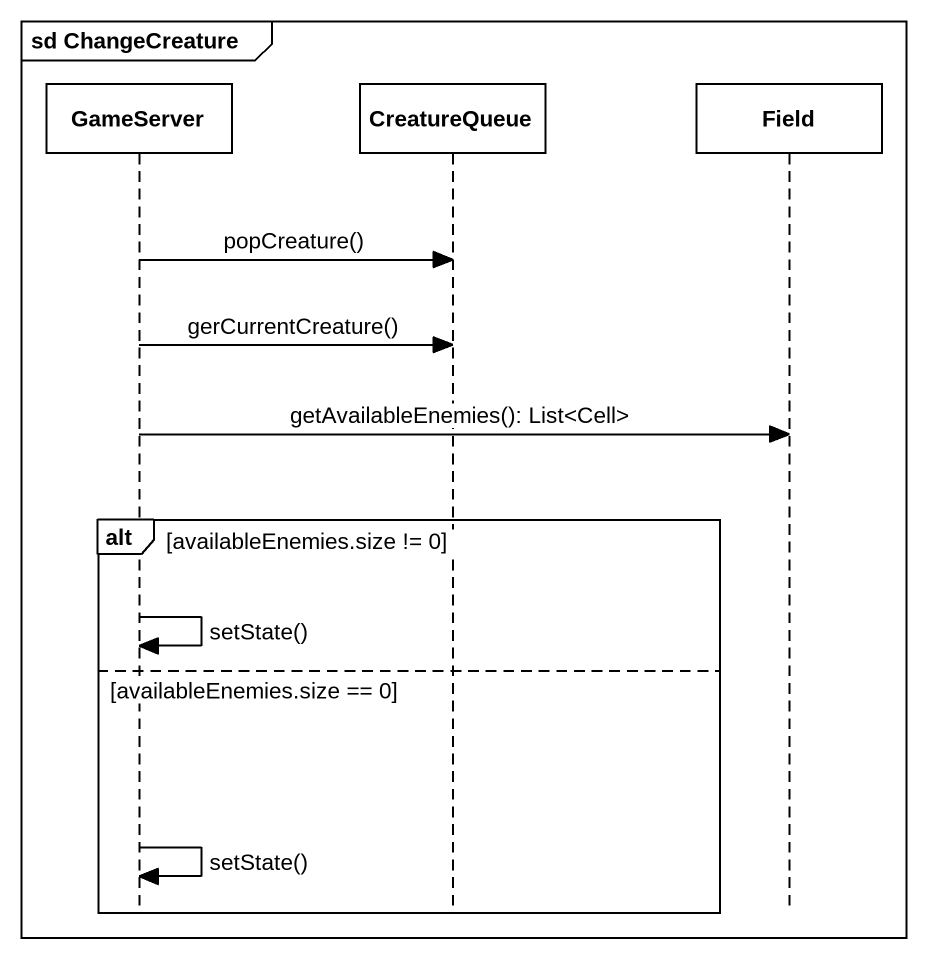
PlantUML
@startuml
mainframe sd ChangeCreature
hide footbox
participant GameServer
participant CreatureQueue
participant Field

GameServer -> CreatureQueue : popCreature()
GameServer -> CreatureQueue : gerCurrentCreature()
GameServer -> Field : getAvailableEnemies(): List<Cell>
alt availableEnemies.size != 0
  GameServer -> GameServer : setState()
else availableEnemies.size == 0
  GameServer -> GameServer : setState()
end
@enduml
